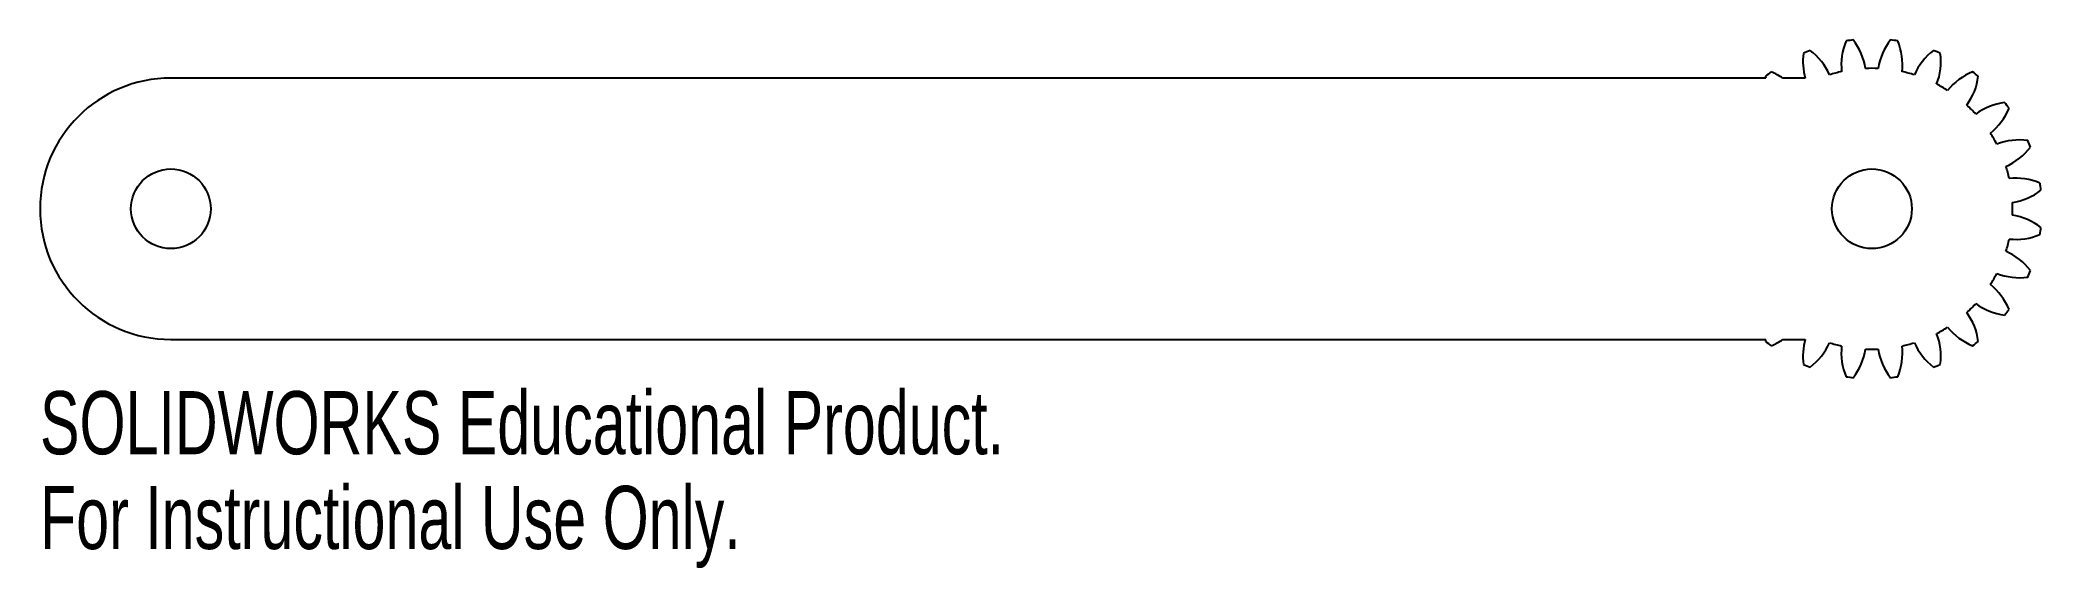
# Model space of a CAD drawing. Header units: millimetres. Extents: x -106 to 47, y -28 to 13.
import ezdxf

# ---------------------------------------------------------------- set-up
doc = ezdxf.new("R2010")
doc.units = ezdxf.units.MM
doc.styles.add('SLDTEXTSTYLE0', font='TXT', dxfattribs={"width": 0.7})

msp = doc.modelspace()

# ---------------------------------------------------------------- linework, layer by layer
at = {"color": 7, "linetype": 'Continuous', "lineweight": 25}
for p, q in [((25.81, 9.75), (-96.08, 9.75)), ((28.82, 9.75), (27.11, 9.75)), ((-96.08, -10.25), (25.81, -10.25)), ((27.11, -10.25), (28.82, -10.25))]:
    msp.add_line(p, q, dxfattribs=at)
for centre in [(-96.08, -0.25), (33.92, -0.25)]:
    msp.add_circle(centre, 3.05, dxfattribs=at)
for centre, radius, start, end in [((36.38, 10.75), 4.8, 157.3909, 186.0651), ((33.92, -0.25), 13, 96.2828, 98.7172), ((28.69, 9.74), 4.8, 8.9349, 37.6091), ((39.14, 9.74), 4.8, 142.3909, 171.0651), ((33.92, -0.25), 13, 81.2828, 83.7172), ((31.46, 10.75), 4.8, 353.9349, 22.6091), ((33.45, 11.01), 4.8, 172.3909, 195.2984), ((33.92, -0.25), 13, 111.2828, 113.7172), ((26.29, 8.05), 4.8, 23.9349, 52.6091), ((41.55, 8.05), 4.8, 127.3909, 156.0651), ((33.92, -0.25), 13, 66.2828, 68.7172), ((34.39, 11.01), 4.8, 338.9349, 7.6091), ((-96.08, -0.25), 10, 90, 270), ((33.92, -0.25), 13, 126.2828, 128.7172), ((30.55, 10.51), 4.8, 187.3909, 189.1177), ((24.4, 5.79), 4.8, 55.5618, 67.6091), ((33.92, -0.25), 10.75, 102.4222, 107.5778), ((33.92, -0.25), 10.75, 87.4222, 92.5778), ((33.92, -0.25), 10.75, 72.4222, 77.5778), ((33.92, -0.25), 10.75, 57.4222, 62.5778), ((43.44, 5.79), 4.8, 112.3909, 141.0651), ((37.29, 10.51), 4.8, 323.9349, 352.6091), ((33.92, -0.25), 13, 51.2828, 53.7172), ((33.92, -0.25), 10.75, 42.4222, 47.5778), ((44.68, 3.12), 4.8, 97.3909, 126.0651), ((33.92, -0.25), 13, 36.2828, 38.7172), ((39.96, 9.27), 4.8, 308.9349, 337.6091), ((33.92, -0.25), 10.75, 27.4222, 32.5778), ((45.19, 0.22), 4.8, 82.3909, 111.0651), ((33.92, -0.25), 13, 21.2828, 23.7172), ((42.22, 7.38), 4.8, 293.9349, 322.6091), ((33.92, -0.25), 10.75, 12.4222, 17.5778), ((44.92, -2.71), 4.8, 67.3909, 96.0651), ((33.92, -0.25), 13, 6.2828, 8.7172), ((43.91, 4.97), 4.8, 278.9349, 307.6091), ((33.92, -0.25), 10.75, 357.4222, 2.5778), ((43.91, -5.48), 4.8, 52.3909, 81.0651), ((33.92, -0.25), 10.75, 342.4222, 347.5778), ((44.92, 2.21), 4.8, 263.9349, 292.6091), ((33.92, -0.25), 13, 351.2828, 353.7172), ((42.22, -7.89), 4.8, 37.3909, 66.0651), ((33.92, -0.25), 10.75, 327.4222, 332.5778), ((39.96, -9.78), 4.8, 22.3909, 51.0651), ((45.19, -0.72), 4.8, 248.9349, 277.6091), ((33.92, -0.25), 13, 336.2828, 338.7172), ((33.92, -0.25), 10.75, 312.4222, 317.5778), ((44.68, -3.62), 4.8, 233.9349, 262.6091), ((37.29, -11.01), 4.8, 7.3909, 36.0651), ((33.92, -0.25), 13, 321.2828, 323.7172), ((30.55, -11.01), 4.8, 170.8823, 172.6091), ((33.92, -0.25), 13, 231.2828, 233.7172), ((24.4, -6.29), 4.8, 292.3909, 304.4382), ((33.45, -11.52), 4.8, 164.7016, 187.6091), ((26.29, -8.55), 4.8, 307.3909, 336.0651), ((33.92, -0.25), 10.75, 252.4222, 257.5778), ((33.92, -0.25), 10.75, 282.4222, 287.5778), ((41.55, -8.55), 4.8, 203.9349, 232.6091), ((33.92, -0.25), 10.75, 297.4222, 302.5778), ((34.39, -11.52), 4.8, 352.3909, 21.0651), ((43.44, -6.29), 4.8, 218.9349, 247.6091), ((33.92, -0.25), 13, 306.2828, 308.7172), ((33.92, -0.25), 13, 246.2828, 248.7172), ((36.38, -11.26), 4.8, 173.9349, 202.6091), ((28.69, -10.25), 4.8, 322.3909, 351.0651), ((33.92, -0.25), 10.75, 267.4222, 272.5778), ((39.14, -10.25), 4.8, 188.9349, 217.6091), ((31.46, -11.26), 4.8, 337.3909, 6.0651), ((33.92, -0.25), 13, 291.2828, 293.7172), ((33.92, -0.25), 13, 261.2828, 263.7172), ((33.92, -0.25), 13, 276.2828, 278.7172)]:
    msp.add_arc(centre, radius, start, end, dxfattribs=at)

# ---------------------------------------------------------------- texts
at = {"color": 7, "linetype": 'Continuous', "char_height": 4.8336, "attachment_point": 1, "style": 'SLDTEXTSTYLE0'}
for s, insert in [('SOLIDWORKS Educational Product.', (-106.08, -14.2)), ('For Instructional Use Only.', (-106.08, -21.45))]:
    msp.add_mtext(s, dxfattribs=dict(at, insert=insert))

doc.saveas('drawing.dxf')
